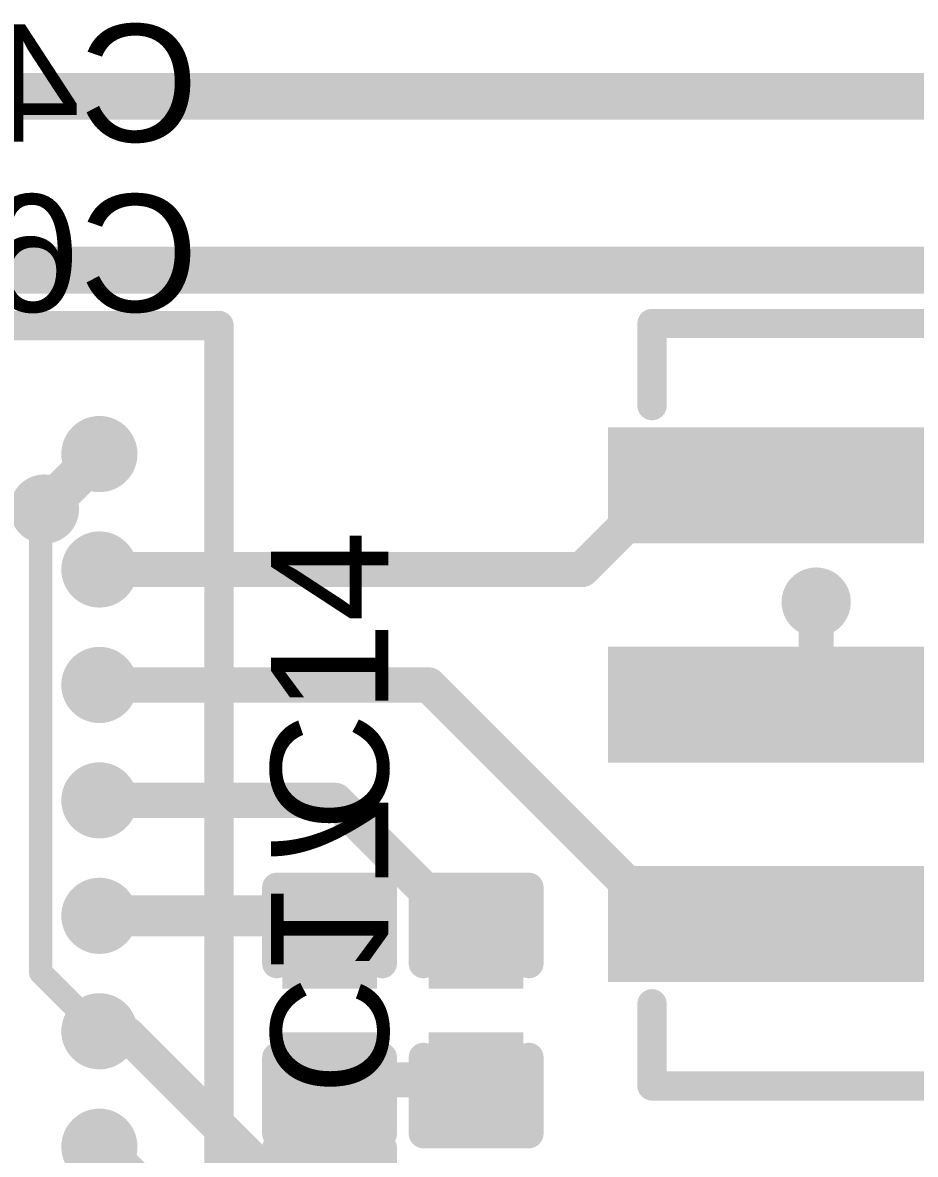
# Model space of a CAD drawing. Header units: inches. Extents: x 28 to 136, y 32 to 73.
# Drawn here: x 46.549 to 50.417, y 62.01 to 66.911 of the extents above; entities that cross this region are included whole.
import ezdxf

# ---------------------------------------------------------------- set-up
doc = ezdxf.new("R2010")
doc.units = ezdxf.units.IN
for name, color, linetype in [('Bottom Layer', 5, 'Continuous'), ('Bottom Overlay', 54, 'Continuous'), ('Bottom Paste', 16, 'Continuous'), ('Bottom Solder', 6, 'Continuous'), ('Top Layer', 1, 'Continuous'), ('Top Overlay', 2, 'Continuous'), ('Top Paste', 8, 'Continuous'), ('Top Solder', 216, 'Continuous'), ('Via Holes', 16, 'Continuous')]:
    doc.layers.add(name, color=color, linetype=linetype)
doc.styles.add('Arial', font='', dxfattribs={"height": 0.2})
doc.styles.get('Arial').set_extended_font_data('Arial')

# ---------------------------------------------------------------- blocks, each defined once
blk = doc.blocks.new('SMD3213_3P_4')
at = {"layer": 'Top Layer'}
for points in [[(-1.1, 0.8), (-0.8, 0.8), (-0.8, -0.8), (-1.1, -0.8)], [(-0.15, 0.8), (0.15, 0.8), (0.15, -0.8), (-0.15, -0.8)], [(0.8, 0.8), (1.1, 0.8), (1.1, -0.8), (0.8, -0.8)]]:
    blk.add_hatch(color=1, dxfattribs=at).paths.add_polyline_path(points)
at = {"layer": 'Top Paste'}
for points in [[(-1.1, 0.8), (-0.8, 0.8), (-0.8, -0.8), (-1.1, -0.8)], [(-0.15, 0.8), (0.15, 0.8), (0.15, -0.8), (-0.15, -0.8)], [(0.8, 0.8), (1.1, 0.8), (1.1, -0.8), (0.8, -0.8)]]:
    blk.add_hatch(color=8, dxfattribs=at).paths.add_polyline_path(points)
at = {"layer": 'Top Solder'}
for points in [[(-1.2016, 0.9016), (-0.6984, 0.9016), (-0.6984, -0.9016), (-1.2016, -0.9016)], [(-0.2516, 0.9016), (0.2516, 0.9016), (0.2516, -0.9016), (-0.2516, -0.9016)], [(0.6984, 0.9016), (1.2016, 0.9016), (1.2016, -0.9016), (0.6984, -0.9016)]]:
    blk.add_hatch(color=216, dxfattribs=at).paths.add_polyline_path(points)
at = {"layer": 'Top Overlay', "const_width": 0.127}
for points in [[(-0.9652, 0.9652), (-1.0922, 1.0922)], [(-0.8382, 1.0922), (-1.0922, 1.0922)], [(-0.9652, 0.9652), (-0.8382, 1.0922)], [(-1.651, -0.7112), (-1.651, 0.7112)], [(-1.2954, 0.7112), (-1.651, 0.7112)], [(1.651, 0.7112), (1.2954, 0.7112)], [(1.651, -0.7112), (1.651, 0.7112)], [(-1.2954, -0.7112), (-1.651, -0.7112)], [(1.651, -0.7112), (1.2954, -0.7112)]]:
    blk.add_lwpolyline(points, dxfattribs=at)
at = {"layer": 'Top Overlay', "const_width": 0.0635}
for points in [[(-1.124, 1.0922, 1), (-1.0604, 1.0922, 1)], [(-1.124, 1.0922, 1), (-1.0604, 1.0922, 1)], [(-0.87, 1.0922, 1), (-0.8065, 1.0922, 1)], [(-0.87, 1.0922, 1), (-0.8065, 1.0922, 1)], [(-0.997, 0.9652, 1), (-0.9334, 0.9652, 1)], [(-0.997, 0.9652, 1), (-0.9334, 0.9652, 1)], [(-1.6827, 0.7112, 1), (-1.6193, 0.7112, 1)], [(-1.6827, 0.7112, 1), (-1.6193, 0.7112, 1)], [(-1.3272, 0.7112, 1), (-1.2636, 0.7112, 1)], [(1.2636, 0.7112, 1), (1.3272, 0.7112, 1)], [(1.6193, 0.7112, 1), (1.6827, 0.7112, 1)], [(1.6193, 0.7112, 1), (1.6827, 0.7112, 1)], [(-1.6827, -0.7112, 1), (-1.6193, -0.7112, 1)], [(-1.6827, -0.7112, 1), (-1.6193, -0.7112, 1)], [(-1.3272, -0.7112, 1), (-1.2636, -0.7112, 1)], [(1.2636, -0.7112, 1), (1.3272, -0.7112, 1)], [(1.6193, -0.7112, 1), (1.6827, -0.7112, 1)], [(1.6193, -0.7112, 1), (1.6827, -0.7112, 1)]]:
    blk.add_lwpolyline(points, format="xyb", close=True, dxfattribs=at)
blk = doc.blocks.new('82_VFBGA_7')
at = {"layer": 'Top Layer'}
h = blk.add_hatch(color=1, dxfattribs=at)
edge = h.paths.add_edge_path()
edge.add_arc((2.25, 2.25), 0.11, 0, 360)
h = blk.add_hatch(color=1, dxfattribs=at)
edge = h.paths.add_edge_path()
edge.add_arc((2.25, 1.75), 0.11, 0, 360)
h = blk.add_hatch(color=1, dxfattribs=at)
edge = h.paths.add_edge_path()
edge.add_arc((2.25, 1.25), 0.11, 0, 360)
h = blk.add_hatch(color=1, dxfattribs=at)
edge = h.paths.add_edge_path()
edge.add_arc((2.25, 0.75), 0.11, 0, 360)
h = blk.add_hatch(color=1, dxfattribs=at)
edge = h.paths.add_edge_path()
edge.add_arc((2.25, 0.25), 0.11, 0, 360)
h = blk.add_hatch(color=1, dxfattribs=at)
edge = h.paths.add_edge_path()
edge.add_arc((2.25, -0.25), 0.11, 0, 360)
h = blk.add_hatch(color=1, dxfattribs=at)
edge = h.paths.add_edge_path()
edge.add_arc((2.25, -0.75), 0.11, 0, 360)
at = {"layer": 'Top Paste'}
h = blk.add_hatch(color=8, dxfattribs=at)
edge = h.paths.add_edge_path()
edge.add_arc((2.25, 2.25), 0.11, 0, 360)
h = blk.add_hatch(color=8, dxfattribs=at)
edge = h.paths.add_edge_path()
edge.add_arc((2.25, 1.75), 0.11, 0, 360)
h = blk.add_hatch(color=8, dxfattribs=at)
edge = h.paths.add_edge_path()
edge.add_arc((2.25, 1.25), 0.11, 0, 360)
h = blk.add_hatch(color=8, dxfattribs=at)
edge = h.paths.add_edge_path()
edge.add_arc((2.25, 0.75), 0.11, 0, 360)
h = blk.add_hatch(color=8, dxfattribs=at)
edge = h.paths.add_edge_path()
edge.add_arc((2.25, 0.25), 0.11, 0, 360)
h = blk.add_hatch(color=8, dxfattribs=at)
edge = h.paths.add_edge_path()
edge.add_arc((2.25, -0.25), 0.11, 0, 360)
h = blk.add_hatch(color=8, dxfattribs=at)
edge = h.paths.add_edge_path()
edge.add_arc((2.25, -0.75), 0.11, 0, 360)
at = {"layer": 'Top Solder'}
h = blk.add_hatch(color=216, dxfattribs=at)
edge = h.paths.add_edge_path()
edge.add_arc((2.25, 2.25), 0.165, 0, 360)
h = blk.add_hatch(color=216, dxfattribs=at)
edge = h.paths.add_edge_path()
edge.add_arc((2.25, 1.75), 0.165, 0, 360)
h = blk.add_hatch(color=216, dxfattribs=at)
edge = h.paths.add_edge_path()
edge.add_arc((2.25, 1.25), 0.165, 0, 360)
h = blk.add_hatch(color=216, dxfattribs=at)
edge = h.paths.add_edge_path()
edge.add_arc((2.25, 0.75), 0.165, 0, 360)
h = blk.add_hatch(color=216, dxfattribs=at)
edge = h.paths.add_edge_path()
edge.add_arc((2.25, 0.25), 0.165, 0, 360)
h = blk.add_hatch(color=216, dxfattribs=at)
edge = h.paths.add_edge_path()
edge.add_arc((2.25, -0.25), 0.165, 0, 360)
h = blk.add_hatch(color=216, dxfattribs=at)
edge = h.paths.add_edge_path()
edge.add_arc((2.25, -0.75), 0.165, 0, 360)
at = {"layer": 'Top Overlay', "const_width": 0.127}
for points in [[(-2.8067, 2.8067), (2.7686, 2.8067)], [(2.7686, -2.794), (2.7686, 2.8067)]]:
    blk.add_lwpolyline(points, dxfattribs=at)
at = {"layer": 'Top Overlay', "const_width": 0.0635}
blk.add_lwpolyline([(2.7369, 2.8067, 1), (2.8003, 2.8067, 1)], format="xyb", close=True, dxfattribs=at)
blk.add_lwpolyline([(2.7369, 2.8067, 1), (2.8003, 2.8067, 1)], format="xyb", close=True, dxfattribs=at)
blk = doc.blocks.new('C___0201_B_70')
at = {"layer": 'Bottom Layer'}
for points in [[(-0.45, 0.15), (-0.15, 0.15), (-0.15, -0.15), (-0.45, -0.15)], [(0.15, 0.15), (0.45, 0.15), (0.45, -0.15), (0.15, -0.15)]]:
    blk.add_hatch(color=5, dxfattribs=at).paths.add_polyline_path(points)
at = {"layer": 'Bottom Paste'}
for points in [[(-0.45, 0.15), (-0.15, 0.15), (-0.15, -0.15), (-0.45, -0.15)], [(0.15, 0.15), (0.45, 0.15), (0.45, -0.15), (0.15, -0.15)]]:
    blk.add_hatch(color=16, dxfattribs=at).paths.add_polyline_path(points)
at = {"layer": 'Bottom Solder'}
for points in [[(-0.505, 0.205), (-0.095, 0.205), (-0.095, -0.205), (-0.505, -0.205)], [(0.095, 0.205), (0.505, 0.205), (0.505, -0.205), (0.095, -0.205)]]:
    blk.add_hatch(color=6, dxfattribs=at).paths.add_polyline_path(points)
at = {"layer": 'Bottom Overlay', "const_width": 0.127}
for points in [[(-0.5334, 0.2286), (-0.2032, 0.2286)], [(-0.5334, 0.2286), (-0.5334, -0.2286)], [(0.2032, 0.2286), (0.5334, 0.2286)], [(0.5334, 0.2286), (0.5334, -0.2286)], [(-0.5334, -0.2286), (-0.2032, -0.2286)], [(0.2032, -0.2286), (0.5334, -0.2286)]]:
    blk.add_lwpolyline(points, dxfattribs=at)
at = {"layer": 'Bottom Overlay', "const_width": 0.0635}
for points in [[(-0.5651, 0.2286, 1), (-0.5016, 0.2286, 1)], [(-0.5651, 0.2286, 1), (-0.5016, 0.2286, 1)], [(-0.2349, 0.2286, 1), (-0.1714, 0.2286, 1)], [(0.1714, 0.2286, 1), (0.2349, 0.2286, 1)], [(0.5016, 0.2286, 1), (0.5651, 0.2286, 1)], [(0.5016, 0.2286, 1), (0.5651, 0.2286, 1)], [(-0.5651, -0.2286, 1), (-0.5016, -0.2286, 1)], [(-0.5651, -0.2286, 1), (-0.5016, -0.2286, 1)], [(-0.2349, -0.2286, 1), (-0.1714, -0.2286, 1)], [(0.1714, -0.2286, 1), (0.2349, -0.2286, 1)], [(0.5016, -0.2286, 1), (0.5651, -0.2286, 1)], [(0.5016, -0.2286, 1), (0.5651, -0.2286, 1)]]:
    blk.add_lwpolyline(points, format="xyb", close=True, dxfattribs=at)
blk = doc.blocks.new('C___0201_73')
at = {"layer": 'Top Layer'}
for points in [[(-0.45, 0.15), (-0.15, 0.15), (-0.15, -0.15), (-0.45, -0.15)], [(0.15, 0.15), (0.45, 0.15), (0.45, -0.15), (0.15, -0.15)]]:
    blk.add_hatch(color=1, dxfattribs=at).paths.add_polyline_path(points)
at = {"layer": 'Top Paste'}
for points in [[(-0.45, 0.15), (-0.15, 0.15), (-0.15, -0.15), (-0.45, -0.15)], [(0.15, 0.15), (0.45, 0.15), (0.45, -0.15), (0.15, -0.15)]]:
    blk.add_hatch(color=8, dxfattribs=at).paths.add_polyline_path(points)
at = {"layer": 'Top Solder'}
for points in [[(-0.505, 0.205), (-0.095, 0.205), (-0.095, -0.205), (-0.505, -0.205)], [(0.095, 0.205), (0.505, 0.205), (0.505, -0.205), (0.095, -0.205)]]:
    blk.add_hatch(color=216, dxfattribs=at).paths.add_polyline_path(points)
at = {"layer": 'Top Overlay', "const_width": 0.127}
for points in [[(-0.2032, 0.2286), (-0.5334, 0.2286)], [(-0.5334, -0.2286), (-0.5334, 0.2286)], [(0.5334, 0.2286), (0.2032, 0.2286)], [(0.5334, -0.2286), (0.5334, 0.2286)], [(-0.2032, -0.2286), (-0.5334, -0.2286)], [(0.5334, -0.2286), (0.2032, -0.2286)]]:
    blk.add_lwpolyline(points, dxfattribs=at)
at = {"layer": 'Top Overlay', "const_width": 0.0635}
for points in [[(-0.5651, 0.2286, 1), (-0.5016, 0.2286, 1)], [(-0.5651, 0.2286, 1), (-0.5016, 0.2286, 1)], [(-0.2349, 0.2286, 1), (-0.1714, 0.2286, 1)], [(0.1714, 0.2286, 1), (0.2349, 0.2286, 1)], [(0.5016, 0.2286, 1), (0.5651, 0.2286, 1)], [(0.5016, 0.2286, 1), (0.5651, 0.2286, 1)], [(-0.5651, -0.2286, 1), (-0.5016, -0.2286, 1)], [(-0.5651, -0.2286, 1), (-0.5016, -0.2286, 1)], [(-0.2349, -0.2286, 1), (-0.1714, -0.2286, 1)], [(0.1714, -0.2286, 1), (0.2349, -0.2286, 1)], [(0.5016, -0.2286, 1), (0.5651, -0.2286, 1)], [(0.5016, -0.2286, 1), (0.5651, -0.2286, 1)]]:
    blk.add_lwpolyline(points, format="xyb", close=True, dxfattribs=at)
blk = doc.blocks.new('C___0201_74')
at = {"layer": 'Top Layer'}
for points in [[(-0.45, 0.15), (-0.15, 0.15), (-0.15, -0.15), (-0.45, -0.15)], [(0.15, 0.15), (0.45, 0.15), (0.45, -0.15), (0.15, -0.15)]]:
    blk.add_hatch(color=1, dxfattribs=at).paths.add_polyline_path(points)
at = {"layer": 'Top Paste'}
for points in [[(-0.45, 0.15), (-0.15, 0.15), (-0.15, -0.15), (-0.45, -0.15)], [(0.15, 0.15), (0.45, 0.15), (0.45, -0.15), (0.15, -0.15)]]:
    blk.add_hatch(color=8, dxfattribs=at).paths.add_polyline_path(points)
at = {"layer": 'Top Solder'}
for points in [[(-0.505, 0.205), (-0.095, 0.205), (-0.095, -0.205), (-0.505, -0.205)], [(0.095, 0.205), (0.505, 0.205), (0.505, -0.205), (0.095, -0.205)]]:
    blk.add_hatch(color=216, dxfattribs=at).paths.add_polyline_path(points)
at = {"layer": 'Top Overlay', "const_width": 0.127}
for points in [[(-0.5334, -0.2286), (-0.5334, 0.2286)], [(-0.2032, 0.2286), (-0.5334, 0.2286)], [(0.5334, 0.2286), (0.2032, 0.2286)], [(0.5334, -0.2286), (0.5334, 0.2286)], [(-0.2032, -0.2286), (-0.5334, -0.2286)], [(0.5334, -0.2286), (0.2032, -0.2286)]]:
    blk.add_lwpolyline(points, dxfattribs=at)
at = {"layer": 'Top Overlay', "const_width": 0.0635}
for points in [[(-0.5651, 0.2286, 1), (-0.5016, 0.2286, 1)], [(-0.5651, 0.2286, 1), (-0.5016, 0.2286, 1)], [(-0.2349, 0.2286, 1), (-0.1714, 0.2286, 1)], [(0.1714, 0.2286, 1), (0.2349, 0.2286, 1)], [(0.5016, 0.2286, 1), (0.5651, 0.2286, 1)], [(0.5016, 0.2286, 1), (0.5651, 0.2286, 1)], [(-0.5651, -0.2286, 1), (-0.5016, -0.2286, 1)], [(-0.5651, -0.2286, 1), (-0.5016, -0.2286, 1)], [(-0.2349, -0.2286, 1), (-0.1714, -0.2286, 1)], [(0.1714, -0.2286, 1), (0.2349, -0.2286, 1)], [(0.5016, -0.2286, 1), (0.5651, -0.2286, 1)], [(0.5016, -0.2286, 1), (0.5651, -0.2286, 1)]]:
    blk.add_lwpolyline(points, format="xyb", close=True, dxfattribs=at)

msp = doc.modelspace()

# ---------------------------------------------------------------- hatches: boundary and pattern name
at = {"layer": 'Bottom Layer'}
h = msp.add_hatch(color=5, dxfattribs=at)
edge = h.paths.add_edge_path()
edge.add_arc((46.6435, 64.8045), 0.15, 0, 360)
h = msp.add_hatch(color=5, dxfattribs=at)
edge = h.paths.add_edge_path()
edge.add_arc((49.9872, 64.4016), 0.15, 0, 360)
at = {"layer": 'Top Layer'}
h = msp.add_hatch(color=1, dxfattribs=at)
edge = h.paths.add_edge_path()
edge.add_arc((46.6435, 64.8045), 0.15, 0, 360)
h = msp.add_hatch(color=1, dxfattribs=at)
edge = h.paths.add_edge_path()
edge.add_arc((49.9872, 64.4016), 0.15, 0, 360)
at = {"layer": 'Via Holes'}
h = msp.add_hatch(color=7, dxfattribs=at)
edge = h.paths.add_edge_path()
edge.add_arc((46.6435, 64.8045), 0.075, 0, 360)
h = msp.add_hatch(color=7, dxfattribs=at)
edge = h.paths.add_edge_path()
edge.add_arc((49.9872, 64.4016), 0.075, 0, 360)

# ---------------------------------------------------------------- linework, layer by layer
at = {"layer": 'Top Layer'}
for points, const_width in [([(45.688, 66.5922), (51.5379, 66.5922)], 0.2032), ([(46.2718, 65.8392), (51.1891, 65.8392)], 0.2032), ([(46.6435, 64.8045), (46.8818, 65.0428)], 0.1778), ([(48.9728, 64.5428), (49.3372, 64.9072)], 0.1524), ([(49.3372, 64.9072), (49.9872, 64.9072)], 0.1524), ([(46.6278, 64.7888), (46.6435, 64.8045)], 0.1524), ([(46.6278, 62.7968), (46.6278, 64.7888)], 0.1016), ([(46.8818, 64.5428), (48.9728, 64.5428)], 0.1524), ([(49.9872, 63.9572), (49.9872, 64.4016)], 0.1524), ([(46.8818, 64.0428), (48.3085, 64.0428)], 0.1524), ([(48.3085, 64.0428), (49.2634, 63.0879)], 0.1524), ([(46.8818, 63.5428), (47.904, 63.5428)], 0.1524), ([(47.904, 63.5428), (48.514, 62.9328)], 0.1524), ([(46.8818, 63.0428), (47.769, 63.0428)], 0.1778), ([(47.769, 63.0428), (47.879, 62.9328)], 0.1778), ([(49.2634, 63.081), (49.2634, 63.0879)], 0.1524), ([(49.2634, 63.081), (49.3372, 63.0072)], 0.1524), ([(49.3372, 63.0072), (49.9872, 63.0072)], 0.1524), ([(46.6278, 62.7968), (46.8818, 62.5428)], 0.1016), ([(46.8818, 62.5428), (46.8947, 62.5299)], 0.1524), ([(46.8947, 62.5299), (47.0019, 62.5299)], 0.1524), ([(47.0019, 62.5299), (47.8052, 61.7266)], 0.1524), ([(47.879, 62.3328), (48.514, 62.3328)], 0.1524), ([(46.8818, 62.0428), (47.1201, 61.8045)], 0.1778)]:
    msp.add_lwpolyline(points, dxfattribs=dict(at, const_width=const_width))
for points, const_width in [([(46.8374, 65.0428, 1), (46.9263, 65.0428, 1)], 0.0889), ([(49.2991, 64.9072, 1), (49.3753, 64.9072, 1)], 0.0762), ([(49.2991, 64.9072, 1), (49.3753, 64.9072, 1)], 0.0762), ([(49.9491, 64.9072, 1), (50.0253, 64.9072, 1)], 0.0762), ([(46.5897, 64.7888, 1), (46.6659, 64.7888, 1)], 0.0762), ([(46.5991, 64.8045, 1), (46.688, 64.8045, 1)], 0.0889), ([(46.6054, 64.8045, 1), (46.6816, 64.8045, 1)], 0.0762), ([(46.6024, 64.7888, 1), (46.6532, 64.7888, 1)], 0.0508), ([(46.8437, 64.5428, 1), (46.9199, 64.5428, 1)], 0.0762), ([(48.9347, 64.5428, 1), (49.0109, 64.5428, 1)], 0.0762), ([(48.9347, 64.5428, 1), (49.0109, 64.5428, 1)], 0.0762), ([(49.9491, 64.4016, 1), (50.0253, 64.4016, 1)], 0.0762), ([(46.8437, 64.0428, 1), (46.9199, 64.0428, 1)], 0.0762), ([(48.2704, 64.0428, 1), (48.3466, 64.0428, 1)], 0.0762), ([(48.2704, 64.0428, 1), (48.3466, 64.0428, 1)], 0.0762), ([(49.9491, 63.9572, 1), (50.0253, 63.9572, 1)], 0.0762), ([(46.8437, 63.5428, 1), (46.9199, 63.5428, 1)], 0.0762), ([(47.8659, 63.5428, 1), (47.9421, 63.5428, 1)], 0.0762), ([(47.8659, 63.5428, 1), (47.9421, 63.5428, 1)], 0.0762), ([(46.8374, 63.0428, 1), (46.9263, 63.0428, 1)], 0.0889), ([(47.7246, 63.0428, 1), (47.8135, 63.0428, 1)], 0.0889), ([(47.7246, 63.0428, 1), (47.8135, 63.0428, 1)], 0.0889), ([(49.2253, 63.0879, 1), (49.3015, 63.0879, 1)], 0.0762), ([(49.2253, 63.0879, 1), (49.3015, 63.0879, 1)], 0.0762), ([(49.2253, 63.081, 1), (49.3015, 63.081, 1)], 0.0762), ([(49.2253, 63.081, 1), (49.3015, 63.081, 1)], 0.0762), ([(49.2991, 63.0072, 1), (49.3753, 63.0072, 1)], 0.0762), ([(49.2991, 63.0072, 1), (49.3753, 63.0072, 1)], 0.0762), ([(49.9491, 63.0072, 1), (50.0253, 63.0072, 1)], 0.0762), ([(47.8346, 62.9328, 1), (47.9235, 62.9328, 1)], 0.0889), ([(48.4759, 62.9328, 1), (48.5521, 62.9328, 1)], 0.0762), ([(46.6024, 62.7968, 1), (46.6532, 62.7968, 1)], 0.0508), ([(46.6024, 62.7968, 1), (46.6532, 62.7968, 1)], 0.0508), ([(46.8437, 62.5428, 1), (46.9199, 62.5428, 1)], 0.0762), ([(46.8566, 62.5299, 1), (46.9328, 62.5299, 1)], 0.0762), ([(46.8566, 62.5299, 1), (46.9328, 62.5299, 1)], 0.0762), ([(46.8564, 62.5428, 1), (46.9072, 62.5428, 1)], 0.0508), ([(46.9638, 62.5299, 1), (47.04, 62.5299, 1)], 0.0762), ([(46.9638, 62.5299, 1), (47.04, 62.5299, 1)], 0.0762), ([(47.8409, 62.3328, 1), (47.9171, 62.3328, 1)], 0.0762), ([(48.4759, 62.3328, 1), (48.5521, 62.3328, 1)], 0.0762), ([(46.8374, 62.0428, 1), (46.9263, 62.0428, 1)], 0.0889)]:
    msp.add_lwpolyline(points, format="xyb", close=True, dxfattribs=dict(at, const_width=const_width))

# ---------------------------------------------------------------- block references
msp.add_blockref('82_VFBGA_7', (44.6318, 62.7928))
for name, p, rotation in [('SMD3213_3P_4', (49.9872, 63.9572), 270), ('C___0201_73', (47.879, 62.6328), 270), ('C___0201_74', (48.514, 62.6328), 270), ('C___0201_B_70', (47.879, 61.5045), 90)]:
    msp.add_blockref(name, p, dxfattribs=dict(rotation=rotation))

# ---------------------------------------------------------------- texts
at = {"layer": 'Bottom Overlay', "style": 'Arial', "text_generation_flag": 2}
for s, p in [('C4', (47.3116, 66.3957)), ('C6', (47.3116, 65.6591))]:
    msp.add_text(s, height=0.508, dxfattribs=at).set_placement(p)
msp.add_text('C17', height=0.508, rotation=270, dxfattribs=at).set_placement((47.6251, 62.2667))
at = {"layer": 'Top Overlay', "style": 'Arial'}
msp.add_text('C14', height=0.508, rotation=90, dxfattribs=at).set_placement((48.1329, 63.408))

doc.saveas('drawing.dxf')
